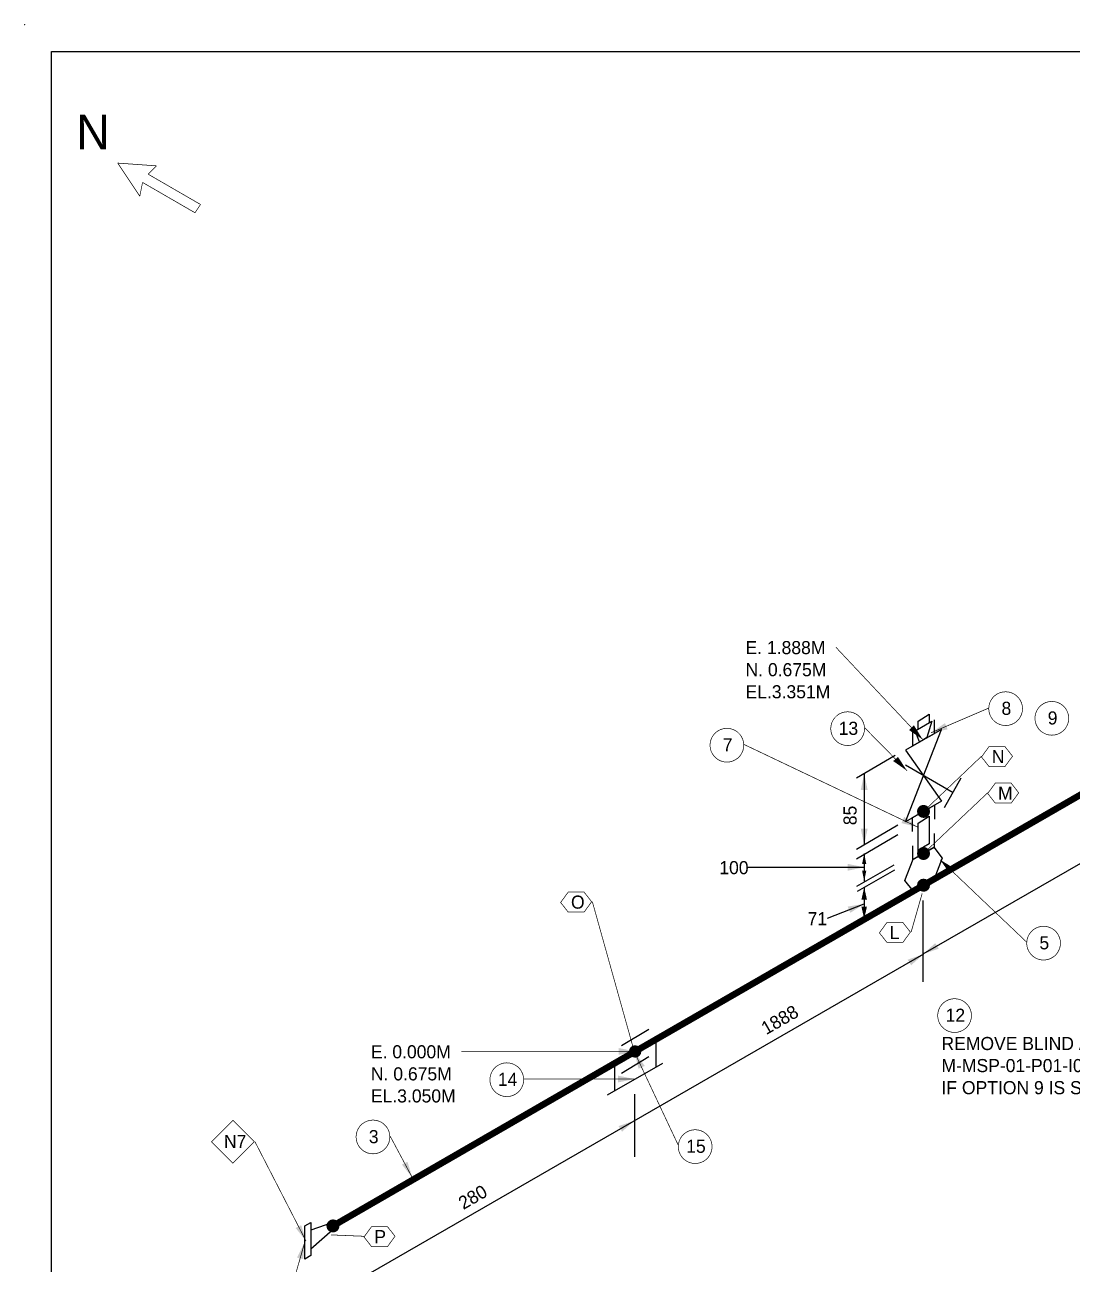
# Model space of a CAD drawing. Extents: x -4 to 431, y -3 to 272.
# Drawn here: x -3.9 to 147.9, y 92.4 to 272.1 of the extents above; entities that cross this region are included whole.
import ezdxf
from ezdxf.enums import TextEntityAlignment as Align

# ---------------------------------------------------------------- set-up
doc = ezdxf.new("R2010")
doc.units = 0
doc.header["$LTSCALE"] = 10
doc.layers.get('0').update_dxf_attribs({"lineweight": 0})
for name, color, linetype in [('DIMENSION', 2, 'Continuous'), ('PIPE', 7, 'Continuous'), ('TEXT2', 40, 'Continuous'), ('Title Block', 255, 'Continuous'), ('TITLE BLOCK-TEXT', 12, 'Continuous'), ('WELDS', 7, 'Continuous')]:
    doc.layers.add(name, color=color, linetype=linetype)
doc.styles.add('framdcn', font='', dxfattribs={"height": 2.5})
doc.styles.add('Scovan Standard', font='', dxfattribs={"height": 2.5})
doc.styles.get("Standard").update_dxf_attribs({"font": ''})
doc.styles.get('framdcn').set_extended_font_data('Franklin Gothic Medium Cond')
doc.styles.get('Scovan Standard').set_extended_font_data('Franklin Gothic Medium Cond')
doc.styles.get('Standard').set_extended_font_data('Franklin Gothic Medium Cond')

# ---------------------------------------------------------------- blocks, each defined once
blk = doc.blocks.new('block15')
at = {"layer": 'TEXT2'}
blk.add_hatch(color=256, dxfattribs=at).paths.add_polyline_path([(0, 0), (2.1, -1.3), (1.4, -2)])
at = {"layer": 'TEXT2', "linetype": 'ByBlock', "const_width": 0.1, "flags": 128}
blk.add_lwpolyline([(12.6, -12), (0, 0)], dxfattribs=at)
blk = doc.blocks.new('block16')
at = {"layer": 'TEXT2'}
blk.add_hatch(color=256, dxfattribs=at).paths.add_polyline_path([(0, 0), (-2.4, 0.6), (-2, 1.5)])
at = {"layer": 'TEXT2', "linetype": 'ByBlock', "const_width": 0.1, "flags": 128}
blk.add_lwpolyline([(-25.2, 12), (0, 0)], dxfattribs=at)
blk = doc.blocks.new('block17')
at = {"layer": 'TEXT2'}
blk.add_hatch(color=256, dxfattribs=at).paths.add_polyline_path([(0, 0), (-2, 1.4), (-1.3, 2)])
at = {"layer": 'TEXT2', "linetype": 'ByBlock', "const_width": 0.1, "flags": 128}
blk.add_lwpolyline([(-6.1, 6.2), (0, 0)], dxfattribs=at)
blk = doc.blocks.new('block18')
at = {"layer": 'TEXT2'}
blk.add_hatch(color=256, dxfattribs=at).paths.add_polyline_path([(0, 0), (-2, 1.4), (-1.3, 2.1)])
at = {"layer": 'TEXT2', "linetype": 'ByBlock', "const_width": 0.1, "flags": 128}
blk.add_lwpolyline([(-12.6, 13.4), (0, 0)], dxfattribs=at)
blk = doc.blocks.new('block19')
at = {"layer": 'TEXT2', "style": 'framdcn'}
for s, p in [('E. 1.888M', (0, 0)), ('N. 0.675M', (0, -3.2)), ('EL.3.351M', (0, -6.4))]:
    blk.add_text(s, height=1.9, dxfattribs=at).set_placement(p)
blk = doc.blocks.new('block20')
at = {"layer": 'TEXT2'}
blk.add_hatch(color=256, dxfattribs=at).paths.add_polyline_path([(0, 0), (2, 1.4), (2.4, 0.5)])
at = {"layer": 'TEXT2', "linetype": 'ByBlock', "const_width": 0.1, "flags": 128}
blk.add_lwpolyline([(8.4, 3.6), (0, 0)], dxfattribs=at)
blk = doc.blocks.new('block21')
at = {"layer": 'TEXT2'}
blk.add_hatch(color=256, dxfattribs=at).paths.add_polyline_path([(0, 0), (-2.4, -0.5), (-2.4, 0.5)])
at = {"layer": 'TEXT2', "linetype": 'ByBlock', "const_width": 0.1, "flags": 128}
blk.add_lwpolyline([(-25.2, 0), (0, 0)], dxfattribs=at)
blk = doc.blocks.new('block22')
at = {"layer": 'TEXT2', "style": 'framdcn'}
for s, p in [('E. 0.000M', (0, 0)), ('N. 0.675M', (0, -3.2)), ('EL.3.050M', (0, -6.4))]:
    blk.add_text(s, height=1.9, dxfattribs=at).set_placement(p)
blk = doc.blocks.new('block23')
at = {"layer": 'TEXT2'}
blk.add_hatch(color=256, dxfattribs=at).paths.add_polyline_path([(0, 0), (1.5, -2), (0.6, -2.4)])
at = {"layer": 'TEXT2', "linetype": 'ByBlock', "const_width": 0.1, "flags": 128}
blk.add_lwpolyline([(6.4, -13.6), (0, 0)], dxfattribs=at)
blk = doc.blocks.new('block24')
at = {"layer": 'TEXT2'}
blk.add_hatch(color=256, dxfattribs=at).paths.add_polyline_path([(0, 0), (-2.4, -0.5), (-2.4, 0.5)])
at = {"layer": 'TEXT2', "linetype": 'ByBlock', "const_width": 0.1, "flags": 128}
blk.add_lwpolyline([(-16, 0), (0, 0)], dxfattribs=at)
blk = doc.blocks.new('block25')
at = {"layer": 'TEXT2'}
blk.add_hatch(color=256, dxfattribs=at).paths.add_polyline_path([(0, 0), (-1.5, 1.9), (-0.7, 2.3)])
at = {"layer": 'TEXT2', "linetype": 'ByBlock', "const_width": 0.1, "flags": 128}
blk.add_lwpolyline([(-3.2, 6), (0, 0)], dxfattribs=at)
blk = doc.blocks.new('block26')
at = {"layer": 'TEXT2'}
blk.add_hatch(color=256, dxfattribs=at).paths.add_polyline_path([(0, 0), (-0.2, -2.4), (-1.1, -2.2)])
at = {"layer": 'TEXT2', "linetype": 'ByBlock', "const_width": 0.1, "flags": 128}
blk.add_lwpolyline([(-4.8, -16.8), (0, 0)], dxfattribs=at)
blk = doc.blocks.new('block42')
at = {"layer": 'PIPE', "linetype": 'ByBlock', "const_width": 0.95, "flags": 128}
for points in [[(-50, -28.8), (0, 0)], [(-98.4, -56.7), (-50, -28.8)]]:
    blk.add_lwpolyline(points, dxfattribs=at)
at = {"flags": 1}
for tag in ['Tag', 'UCI', 'Pipe Ref', 'Description', 'Key']:
    blk.add_attdef(tag, (0, 0), '', height=1, dxfattribs=at)
blk = doc.blocks.new('block44')
at = {"layer": 'PIPE', "linetype": 'ByBlock', "flags": 128}
for points in [[(1.6, 5.5), (1.6, 7.5)], [(-1.6, 5.7), (-1.6, 3.7)], [(-1.6, 3.7), (1.6, 5.5)], [(-1.5, 3.8), (1.5, 5.5)], [(1.5, 5.5), (2.7, 3.9)], [(-2.7, 0.7), (-1.5, 3.8)], [(2.7, 3.9), (1.5, 0.8)], [(-1.5, -0.8), (-2.7, 0.7)], [(0, 0), (-1.5, -0.8)], [(1.5, 0.8), (0, 0)]]:
    blk.add_lwpolyline(points, dxfattribs=at)
at = {"flags": 1}
for tag in ['Tag', 'UCI', 'Pipe Ref', 'Description', 'Key']:
    blk.add_attdef(tag, (0, 0), '', height=1, dxfattribs=at)
blk = doc.blocks.new('block45')
at = {"layer": 'PIPE', "linetype": 'ByBlock', "flags": 128}
for points in [[(-0.8, 3.5), (0.8, 4.5)], [(0.8, 4.5), (0.8, 0.5)], [(-0.8, -0.5), (-0.8, 3.5)], [(0, 0), (-0.8, -0.5)], [(0.8, 0.5), (0, 0)]]:
    blk.add_lwpolyline(points, dxfattribs=at)
at = {"flags": 1}
for tag in ['Tag', 'UCI', 'Pipe Ref', 'Description', 'Key']:
    blk.add_attdef(tag, (0, 0), '', height=1, dxfattribs=at)
blk = doc.blocks.new('block46')
at = {"layer": 'PIPE', "linetype": 'ByBlock', "flags": 128}
for points in [[(0, 12.4), (0, 14.4)], [(1, 13), (-4.2, 10)], [(-4.2, -0.4), (1, 13)], [(-3.2, 12.6), (-3.2, 10.6)], [(-3.2, 10.6), (0, 12.4)], [(-4.2, 10), (1, 2.6)], [(2.7, 3.8), (-4.2, 7.8)], [(3.8, 5.9), (1.4, 1.6)], [(-3.2, 0.2), (0, 2)], [(1, 2.6), (-1.6, 1.1)], [(0, 2), (0, 0)], [(-1.6, 1.1), (-4.2, -0.4)], [(-3.2, -1.8), (-3.2, 0.2)]]:
    blk.add_lwpolyline(points, dxfattribs=at)
at = {"flags": 1}
for tag in ['Tag', 'UCI', 'Pipe Ref', 'Description', 'Key']:
    blk.add_attdef(tag, (0, 0), '', height=1, dxfattribs=at)
blk = doc.blocks.new('block47')
at = {"layer": 'PIPE', "linetype": 'ByBlock', "flags": 128}
for points in [[(-0.8, 2.7), (0.8, 3.7)], [(0.8, 3.7), (0.8, 2.5)], [(-1.2, 1.3), (1.2, 2.7)], [(-0.8, 1.5), (-0.8, 2.7)], [(1.2, 2.7), (0.5, 0.3)], [(-0.6, -0.3), (-1.2, 1.3)], [(0, 0), (-0.6, -0.3)], [(0.5, 0.3), (0, 0)]]:
    blk.add_lwpolyline(points, dxfattribs=at)
at = {"flags": 1}
for tag in ['Tag', 'UCI', 'Pipe Ref', 'Description', 'Key']:
    blk.add_attdef(tag, (0, 0), '', height=1, dxfattribs=at)
blk = doc.blocks.new('block48')
at = {"layer": 'PIPE', "linetype": 'ByBlock', "const_width": 0.95, "flags": 128}
for points in [[(-41.8, -24.1), (0, 0)], [(-85.6, -49.4), (-41.8, -24.1)]]:
    blk.add_lwpolyline(points, dxfattribs=at)
at = {"flags": 1}
for tag in ['Tag', 'UCI', 'Pipe Ref', 'Description', 'Key']:
    blk.add_attdef(tag, (0, 0), '', height=1, dxfattribs=at)
blk = doc.blocks.new('block49')
at = {"layer": 'PIPE', "linetype": 'ByBlock', "flags": 128}
for points in [[(4, 2.4), (0, 0)], [(4, -1.6), (0, -4)]]:
    blk.add_lwpolyline(points, dxfattribs=at)
at = {"flags": 1}
for tag in ['Tag', 'UCI', 'Pipe Ref', 'Description', 'Key']:
    blk.add_attdef(tag, (0, 0), '', height=1, dxfattribs=at)
blk = doc.blocks.new('block50')
at = {"layer": 'PIPE', "linetype": 'ByBlock', "flags": 128}
for points in [[(-1, 3.5), (-1, -0.5)], [(-8, -4.6), (0, 0)], [(-7, 0), (-7, -4)]]:
    blk.add_lwpolyline(points, dxfattribs=at)
at = {"flags": 1}
for tag in ['Tag', 'UCI', 'Pipe Ref', 'Description', 'Key']:
    blk.add_attdef(tag, (0, 0), '', height=1, dxfattribs=at)
blk = doc.blocks.new('block51')
at = {"layer": 'PIPE', "linetype": 'ByBlock', "flags": 128}
for points in [[(-0.9, 1.9), (0, 2.4)], [(-0.9, -2.9), (-0.9, 1.9)], [(0, 2.4), (0, 0)], [(3.2, 2.4), (0, 1.3)], [(3.2, 1.4), (3.2, 2.4)], [(0, -1.4), (3.2, 1.4)], [(0, 0), (0, -2.4)], [(0, -2.4), (-0.9, -2.9)]]:
    blk.add_lwpolyline(points, dxfattribs=at)
at = {"flags": 1}
for tag in ['Tag', 'UCI', 'Pipe Ref', 'Description', 'Key']:
    blk.add_attdef(tag, (0, 0), '', height=1, dxfattribs=at)
blk = doc.blocks.new('block62')
at = {"layer": 'WELDS'}
h = blk.add_hatch(color=256, dxfattribs=at)
edge = h.paths.add_edge_path(flags=0)
edge.add_arc((0, 0), 0.95, 0, 360)
at = {"flags": 1}
for tag in ['Tag', 'UCI', 'Pipe Ref', 'Description', 'Key']:
    blk.add_attdef(tag, (0, 0), '', height=1, dxfattribs=at)
blk = doc.blocks.new('block63')
at = {"layer": 'WELDS'}
h = blk.add_hatch(color=256, dxfattribs=at)
edge = h.paths.add_edge_path(flags=0)
edge.add_arc((0, 0), 0.95, 0, 360)
at = {"flags": 1}
for tag in ['Tag', 'UCI', 'Pipe Ref', 'Description', 'Key']:
    blk.add_attdef(tag, (0, 0), '', height=1, dxfattribs=at)
blk = doc.blocks.new('block64')
at = {"layer": 'WELDS'}
h = blk.add_hatch(color=256, dxfattribs=at)
edge = h.paths.add_edge_path(flags=0)
edge.add_arc((0, 0), 0.95, 0, 360)
at = {"flags": 1}
for tag in ['Tag', 'UCI', 'Pipe Ref', 'Description', 'Key']:
    blk.add_attdef(tag, (0, 0), '', height=1, dxfattribs=at)
blk = doc.blocks.new('block65')
at = {"layer": 'WELDS'}
h = blk.add_hatch(color=256, dxfattribs=at)
edge = h.paths.add_edge_path(flags=0)
edge.add_arc((0, 0), 0.9, 0, 360)
at = {"flags": 1}
for tag in ['Tag', 'UCI', 'Pipe Ref', 'Description', 'Key']:
    blk.add_attdef(tag, (0, 0), '', height=1, dxfattribs=at)
blk = doc.blocks.new('block66')
at = {"layer": 'WELDS'}
h = blk.add_hatch(color=256, dxfattribs=at)
edge = h.paths.add_edge_path(flags=0)
edge.add_arc((0, 0), 0.95, 0, 360)
at = {"flags": 1}
for tag in ['Tag', 'UCI', 'Pipe Ref', 'Description', 'Key']:
    blk.add_attdef(tag, (0, 0), '', height=1, dxfattribs=at)
blk = doc.blocks.new('block69')
at = {"flags": 1}
for tag in ['Pipe Ref', 'Description']:
    blk.add_attdef(tag, (0, 0), '', height=1, dxfattribs=at)
at = {"layer": 'TEXT2', "style": 'framdcn'}
for s, p in [('REMOVE BLIND AND CONT. ON', (0, 0)), ('M-MSP-01-P01-I0104-01', (0, -3.2)), ('IF OPTION 9 IS SELECTED', (0, -6.4))]:
    blk.add_text(s, height=1.9, dxfattribs=at).set_placement(p)
blk = doc.blocks.new('block71')
at = {"layer": 'TEXT2'}
blk.add_hatch(color=256, dxfattribs=at).paths.add_polyline_path([(0, 0), (-1.5, 1.9), (-0.7, 2.3)])
at = {"layer": 'TEXT2', "linetype": 'ByBlock', "const_width": 0.1, "flags": 128}
blk.add_lwpolyline([(-10.6, 17.5), (-7.5, 14.4), (-10.6, 11.3), (-13.7, 14.4), (-10.6, 17.5)], close=True, dxfattribs=at)
blk.add_lwpolyline([(-7.4, 14.4), (0, 0)], dxfattribs=at)
at = {"flags": 1}
for tag in ['Pipe Ref', 'Description']:
    blk.add_attdef(tag, (0, 0), '', height=1, dxfattribs=at)
at = {"layer": 'TEXT2', "style": 'framdcn'}
blk.add_text('N7', height=1.9, dxfattribs=at).set_placement((-11.9, 13.5))
blk = doc.blocks.new('PADX-TBD')
blk.add_point((-7.73, 544.1))
at = {"layer": 'Title Block', "color": 255}
for p, q in [((0, 536.37), (843.77, 536.37)), ((0, 0), (0, 536.37))]:
    blk.add_line(p, q, dxfattribs=at)
at = {"layer": 'TITLE BLOCK-TEXT', "color": 12, "style": 'Scovan Standard', "flags": 8}
for tag, p in [('REF_5', (25, 38.42)), ('REV_5', (352.84, 38.42)), ('PROJECT5', (504.32, 38.42)), ('DATE5', (525.83, 38.42)), ('BY5', (542.96, 38.42)), ('CHK5', (555.71, 38.42)), ('PE5', (568.45, 38.42)), ('REF_4', (25, 31.19)), ('REV_4', (352.84, 31.19)), ('PROJECT4', (504.32, 31.19)), ('DATE4', (525.83, 31.19)), ('BY4', (542.96, 31.19)), ('CHK4', (555.71, 31.19)), ('PE4', (568.45, 31.19)), ('REF_3', (25, 23.97)), ('REV_3', (352.84, 23.97)), ('PROJECT3', (504.32, 23.97)), ('DATE3', (525.83, 23.97)), ('BY3', (542.96, 23.97)), ('CHK3', (555.71, 23.97)), ('PE3', (568.45, 23.97)), ('REF_2', (25, 16.74)), ('REV_2', (352.84, 16.74)), ('PROJECT2', (504.32, 16.74)), ('DATE2', (525.83, 16.74)), ('BY2', (542.96, 16.74)), ('CHK2', (555.71, 16.74)), ('PE2', (568.45, 16.74)), ('PROJECT1', (504.32, 9.51)), ('CHK1', (555.71, 9.51)), ('REF_1', (25, 9.51)), ('REV_1', (352.84, 9.51)), ('DATE1', (525.83, 9.51)), ('BY1', (542.96, 9.51)), ('PE1', (568.45, 9.51))]:
    blk.add_attdef(tag, text='', height=2.5, dxfattribs=at).set_placement(p, align=Align.MIDDLE_CENTER)
for tag, height, p in [('REF_5_DESC', 2.5, (52.27, 38.42)), ('REV_5_DESC', 2.5, (363.04, 38.42)), ('REF_4_DESC', 2.5, (52.27, 31.19)), ('REV_4_DESC', 2.5, (363.04, 31.19)), ('REF_3_DESC', 2.5, (52.27, 23.97)), ('REV_3_DESC', 2.5, (363.04, 23.97)), ('REF_2_DESC', 2.5, (52.27, 16.74)), ('REV_2_DESC', 2.5, (363.04, 16.74)), ('REF_1_DESC', 2.5, (52.27, 9.51)), ('REV_1_DESC', 2.5, (363.04, 9.51)), ('PATH', 2, (13, -2.9)), ('USER_PLOTTED', 2, (309, -2.9)), ('PLOT_DATE', 2, (348, -2.9))]:
    blk.add_attdef(tag, text='', height=height, dxfattribs=at).set_placement(p, align=Align.MIDDLE_LEFT)
at = {"layer": 'TITLE BLOCK-TEXT', "color": 12, "style": 'Scovan Standard'}
for tag, p in [('TITLE1', (747.45, 37.28)), ('LSD', (747.45, 31.28)), ('TITLE2', (747.45, 25.28)), ('TITLE3', (747.45, 19.28)), ('CLIENTDRAWINGNO', (686.57, 5.99)), ('RN', (838.5, 5.99))]:
    blk.add_attdef(tag, text='', height=4, dxfattribs=at).set_placement(p, align=Align.MIDDLE_CENTER)
at = {"layer": 'TITLE BLOCK-TEXT', "color": 210, "style": 'Scovan Standard', "flags": 8}
blk.add_attdef('DWGNO', text='', height=4, dxfattribs=at).set_placement((777.51, 5.99), align=Align.MIDDLE_CENTER)

msp = doc.modelspace()

# ---------------------------------------------------------------- hatches: boundary and pattern name
at = {"layer": 'DIMENSION'}
for points in [[(117.8, 163.5), (118.3, 161.1), (117.3, 161.1)], [(117.8, 153.1), (117.3, 155.5), (118.3, 155.5)], [(117.8, 151.9), (118.1, 150.4), (117.5, 150.4)], [(117.8, 149.9), (115.4, 149.4), (115.4, 150.4)], [(117.8, 147.9), (117.5, 149.4), (118.1, 149.4)], [(117.8, 147), (118.2, 145.2), (117.4, 145.2)], [(117.8, 144.6), (115.8, 143.3), (115.4, 144.2)], [(117.8, 142.4), (117.4, 144.2), (118.2, 144.2)], [(126.3, 137.3), (128.1, 138.9), (128.6, 138.1)], [(126.4, 137.3), (124.6, 135.7), (124.1, 136.5)], [(84.5, 113.17), (82.7, 111.57), (82.2, 112.37)]]:
    msp.add_hatch(color=256, dxfattribs=at).paths.add_polyline_path(points)

# ---------------------------------------------------------------- linework, layer by layer
at = {"layer": 'DIMENSION', "linetype": 'ByBlock', "flags": 128}
for points in [[(232.5, 198.4), (126.3, 137.3)], [(122.3, 166.1), (116.7, 162.8)], [(117.8, 163.5), (117.8, 153.1)], [(122.7, 156), (116.7, 152.5)], [(122.7, 154.6), (116.7, 151.1)], [(117.8, 151.9), (117.8, 147.9)], [(101, 149.9), (117.8, 149.9)], [(122.1, 150.2), (116.7, 147.1)], [(122.2, 149.5), (116.8, 146.4)], [(117.8, 147), (117.8, 142.4)], [(112.5, 142.5), (117.8, 144.6)], [(126.3, 145.1), (126.28, 133.3)], [(118.7, 142.9), (116.7, 141.8)], [(126.4, 137.3), (36.7, 85.6)], [(84.5, 117), (84.5, 107.9)]]:
    msp.add_lwpolyline(points, dxfattribs=at)
at = {"layer": 'TEXT2', "linetype": 'ByBlock', "const_width": 0.1, "flags": 128}
for points in [[(12.8, 247.2), (9.6, 252)], [(9.6, 252), (15.2, 251.6)], [(15.2, 251.6), (14, 250.4)], [(14, 250.4), (21.6, 246)], [(13.2, 249.2), (12.8, 247.2)], [(20.8, 244.8), (13.2, 249.2)], [(21.6, 246), (20.8, 244.8)], [(134.8, 166), (126.4, 158)], [(135.7, 160.7), (126.4, 151.9)], [(124.6, 140.5), (126.2, 146.1)], [(78.4, 144.9), (84.5, 123.1)], [(45.3, 96.4), (40.5, 96.6)]]:
    msp.add_lwpolyline(points, dxfattribs=at)
for points in [[(140.71, 172.47), (140.6, 172.06), (140.42, 171.68), (140.18, 171.33), (139.87, 171.02), (139.53, 170.78), (139.14, 170.6), (138.73, 170.49), (138.3, 170.45), (137.87, 170.49), (137.46, 170.6), (137.07, 170.78), (136.73, 171.02), (136.42, 171.33), (136.18, 171.68), (136, 172.06), (135.89, 172.47), (135.85, 172.9), (135.89, 173.33), (136, 173.74), (136.18, 174.12), (136.42, 174.47), (136.73, 174.78), (137.07, 175.02), (137.46, 175.2), (137.87, 175.31), (138.3, 175.35), (138.73, 175.31), (139.14, 175.2), (139.53, 175.02), (139.87, 174.78), (140.18, 174.47), (140.42, 174.12), (140.6, 173.74), (140.71, 173.33), (140.75, 172.9)], [(147.41, 171.07), (147.3, 170.66), (147.12, 170.28), (146.88, 169.93), (146.57, 169.62), (146.22, 169.38), (145.84, 169.2), (145.43, 169.09), (145, 169.05), (144.57, 169.09), (144.16, 169.2), (143.78, 169.38), (143.43, 169.62), (143.12, 169.93), (142.88, 170.28), (142.7, 170.66), (142.59, 171.07), (142.55, 171.5), (142.59, 171.93), (142.7, 172.34), (142.88, 172.72), (143.12, 173.07), (143.43, 173.38), (143.78, 173.62), (144.16, 173.8), (144.57, 173.91), (145, 173.95), (145.43, 173.91), (145.84, 173.8), (146.22, 173.62), (146.57, 173.38), (146.88, 173.07), (147.12, 172.72), (147.3, 172.34), (147.41, 171.93), (147.45, 171.5)], [(117.81, 169.57), (117.7, 169.16), (117.52, 168.78), (117.28, 168.43), (116.97, 168.12), (116.62, 167.88), (116.24, 167.7), (115.83, 167.59), (115.4, 167.55), (114.97, 167.59), (114.56, 167.7), (114.17, 167.88), (113.83, 168.12), (113.52, 168.43), (113.28, 168.78), (113.1, 169.16), (112.99, 169.57), (112.95, 170), (112.99, 170.43), (113.1, 170.84), (113.28, 171.22), (113.52, 171.57), (113.83, 171.88), (114.17, 172.12), (114.56, 172.3), (114.97, 172.41), (115.4, 172.45), (115.83, 172.41), (116.24, 172.3), (116.62, 172.12), (116.97, 171.88), (117.28, 171.57), (117.52, 171.22), (117.7, 170.84), (117.81, 170.43), (117.85, 170)], [(100.31, 167.17), (100.2, 166.76), (100.02, 166.38), (99.78, 166.03), (99.47, 165.72), (99.12, 165.48), (98.74, 165.3), (98.33, 165.19), (97.9, 165.15), (97.47, 165.19), (97.06, 165.3), (96.67, 165.48), (96.33, 165.72), (96.02, 166.03), (95.78, 166.38), (95.6, 166.76), (95.49, 167.17), (95.45, 167.6), (95.49, 168.03), (95.6, 168.44), (95.78, 168.82), (96.02, 169.17), (96.33, 169.48), (96.67, 169.72), (97.06, 169.9), (97.47, 170.01), (97.9, 170.05), (98.33, 170.01), (98.74, 169.9), (99.12, 169.72), (99.47, 169.48), (99.78, 169.17), (100.02, 168.82), (100.2, 168.44), (100.31, 168.03), (100.35, 167.6)], [(146.21, 138.47), (146.1, 138.06), (145.92, 137.68), (145.68, 137.33), (145.37, 137.02), (145.03, 136.78), (144.64, 136.6), (144.23, 136.49), (143.8, 136.45), (143.37, 136.49), (142.96, 136.6), (142.57, 136.78), (142.23, 137.02), (141.92, 137.33), (141.68, 137.68), (141.5, 138.06), (141.39, 138.47), (141.35, 138.9), (141.39, 139.33), (141.5, 139.74), (141.68, 140.12), (141.92, 140.47), (142.23, 140.78), (142.57, 141.02), (142.96, 141.2), (143.37, 141.31), (143.8, 141.35), (144.23, 141.31), (144.64, 141.2), (145.03, 141.02), (145.37, 140.78), (145.68, 140.47), (145.92, 140.12), (146.1, 139.74), (146.21, 139.33), (146.25, 138.9)], [(133.31, 127.97), (133.2, 127.56), (133.02, 127.17), (132.78, 126.83), (132.47, 126.52), (132.12, 126.28), (131.74, 126.1), (131.33, 125.99), (130.9, 125.95), (130.47, 125.99), (130.06, 126.1), (129.68, 126.28), (129.33, 126.52), (129.02, 126.83), (128.78, 127.17), (128.6, 127.56), (128.49, 127.97), (128.45, 128.4), (128.49, 128.83), (128.6, 129.24), (128.78, 129.62), (129.02, 129.97), (129.33, 130.28), (129.68, 130.52), (130.06, 130.7), (130.47, 130.81), (130.9, 130.85), (131.33, 130.81), (131.74, 130.7), (132.12, 130.52), (132.47, 130.28), (132.78, 129.97), (133.02, 129.62), (133.2, 129.24), (133.31, 128.83), (133.35, 128.4)], [(68.41, 118.67), (68.3, 118.26), (68.12, 117.88), (67.88, 117.53), (67.57, 117.22), (67.22, 116.98), (66.84, 116.8), (66.43, 116.69), (66, 116.65), (65.57, 116.69), (65.16, 116.8), (64.78, 116.98), (64.43, 117.22), (64.12, 117.53), (63.88, 117.88), (63.7, 118.26), (63.59, 118.67), (63.55, 119.1), (63.59, 119.53), (63.7, 119.94), (63.88, 120.33), (64.12, 120.67), (64.43, 120.98), (64.78, 121.22), (65.16, 121.4), (65.57, 121.51), (66, 121.55), (66.43, 121.51), (66.84, 121.4), (67.22, 121.22), (67.57, 120.98), (67.88, 120.67), (68.12, 120.33), (68.3, 119.94), (68.41, 119.53), (68.45, 119.1)], [(49.01, 110.37), (48.9, 109.96), (48.72, 109.58), (48.48, 109.23), (48.17, 108.92), (47.83, 108.68), (47.44, 108.5), (47.03, 108.39), (46.6, 108.35), (46.17, 108.39), (45.76, 108.5), (45.38, 108.68), (45.03, 108.92), (44.72, 109.23), (44.48, 109.58), (44.3, 109.96), (44.19, 110.37), (44.15, 110.8), (44.19, 111.23), (44.3, 111.64), (44.48, 112.03), (44.72, 112.37), (45.03, 112.68), (45.38, 112.92), (45.76, 113.1), (46.17, 113.21), (46.6, 113.25), (47.03, 113.21), (47.44, 113.1), (47.83, 112.92), (48.17, 112.68), (48.48, 112.37), (48.72, 112.03), (48.9, 111.64), (49.01, 111.23), (49.05, 110.8)], [(95.71, 108.97), (95.6, 108.56), (95.42, 108.17), (95.18, 107.83), (94.87, 107.52), (94.53, 107.28), (94.14, 107.1), (93.73, 106.99), (93.3, 106.95), (92.87, 106.99), (92.46, 107.1), (92.08, 107.28), (91.73, 107.52), (91.42, 107.83), (91.18, 108.17), (91, 108.56), (90.89, 108.97), (90.85, 109.4), (90.89, 109.83), (91, 110.24), (91.18, 110.62), (91.42, 110.97), (91.73, 111.28), (92.08, 111.52), (92.46, 111.7), (92.87, 111.81), (93.3, 111.85), (93.73, 111.81), (94.14, 111.7), (94.53, 111.52), (94.87, 111.28), (95.18, 110.97), (95.42, 110.62), (95.6, 110.24), (95.71, 109.83), (95.75, 109.4)]]:
    msp.add_lwpolyline(points, close=True, dxfattribs=at)
at = {"layer": 'TEXT2', "color": 20, "linetype": 'ByBlock', "const_width": 0.1, "flags": 128}
for points in [[(135.9, 164.5), (134.8, 165.9), (135.9, 167.4), (138.2, 167.4), (139.3, 166), (138.2, 164.5)], [(136.8, 159.2), (135.7, 160.6), (136.8, 162.1), (139.1, 162.1), (140.2, 160.7), (139.1, 159.2)], [(74.9, 143.4), (73.8, 144.8), (74.9, 146.3), (77.2, 146.3), (78.3, 144.9), (77.2, 143.4)], [(121.1, 139), (120, 140.4), (121.1, 141.9), (123.4, 141.9), (124.5, 140.5), (123.4, 139)], [(46.4, 94.9), (45.3, 96.3), (46.4, 97.8), (48.7, 97.8), (49.8, 96.4), (48.7, 94.9)]]:
    msp.add_lwpolyline(points, close=True, dxfattribs=at)

# ---------------------------------------------------------------- block references
at = {"xscale": 0.5, "yscale": 0.5, "zscale": 0.5}
msp.add_blockref('PADX-TBD', (0, 0), dxfattribs=at)
at = {"layer": 'PIPE'}
for name, p in [('block42', (224.8, 204)), ('block46', (128, 156.9)), ('block47', (126.4, 168.4)), ('block45', (126.4, 152.8)), ('block44', (126.4, 147.3)), ('block48', (126.4, 147.3)), ('block49', (82.6, 124)), ('block50', (88.6, 121.5)), ('block51', (37.6, 96))]:
    msp.add_blockref(name, p, dxfattribs=at)
at = {"layer": 'TEXT2'}
for name, p in [('block19', (100.6, 180.8)), ('block18', (126.3, 168.4)), ('block20', (127.5, 169.4)), ('block17', (124, 163.9)), ('block16', (125.6, 155.7)), ('block15', (128.8, 151)), ('block22', (46.3, 122.2)), ('block69', (129, 123.4)), ('block21', (84.6, 123.2)), ('block23', (84.5, 123.1)), ('block24', (84.5, 119.2)), ('block71', (36.9, 95.7)), ('block25', (52.3, 104.9)), ('block26', (36.7, 95.5))]:
    msp.add_blockref(name, p, dxfattribs=at)
at = {"layer": 'WELDS'}
for name, p in [('block64', (126.4, 158)), ('block63', (126.4, 151.9)), ('block62', (126.4, 147.3)), ('block65', (84.6, 123.2)), ('block66', (40.8, 97.9))]:
    msp.add_blockref(name, p, dxfattribs=at)

# ---------------------------------------------------------------- texts
at = {"layer": 'DIMENSION', "style": 'framdcn'}
for s, rotation, p in [('85', 90, (116.7, 156)), ('1888', 30, (103.59, 125.55)), ('280', 30, (59.7, 100.2))]:
    msp.add_text(s, height=1.9, rotation=rotation, dxfattribs=at).set_placement(p)
for s, p in [('100', (96.8, 148.9)), ('71', (109.6, 141.5))]:
    msp.add_text(s, height=1.9, dxfattribs=at).set_placement(p)
at = {"layer": 'TEXT2', "style": 'framdcn'}
for s, height, p in [('N', 5, (3.6, 254)), ('8', 1.9, (137.7, 172)), ('9', 1.9, (144.4, 170.6)), ('13', 1.9, (114.1, 169.1)), ('7', 1.9, (97.3, 166.7)), ('N', 1.9, (136.3, 165)), ('M', 1.9, (137.2, 159.7)), ('O', 1.9, (75.3, 143.9)), ('L', 1.9, (121.5, 139.5)), ('5', 1.9, (143.2, 138)), ('12', 1.9, (129.6, 127.5)), ('14', 1.9, (64.7, 118.2)), ('3', 1.9, (46, 109.9)), ('15', 1.9, (92, 108.5)), ('P', 1.9, (46.8, 95.4))]:
    msp.add_text(s, height=height, dxfattribs=at).set_placement(p)

doc.saveas('drawing.dxf')
